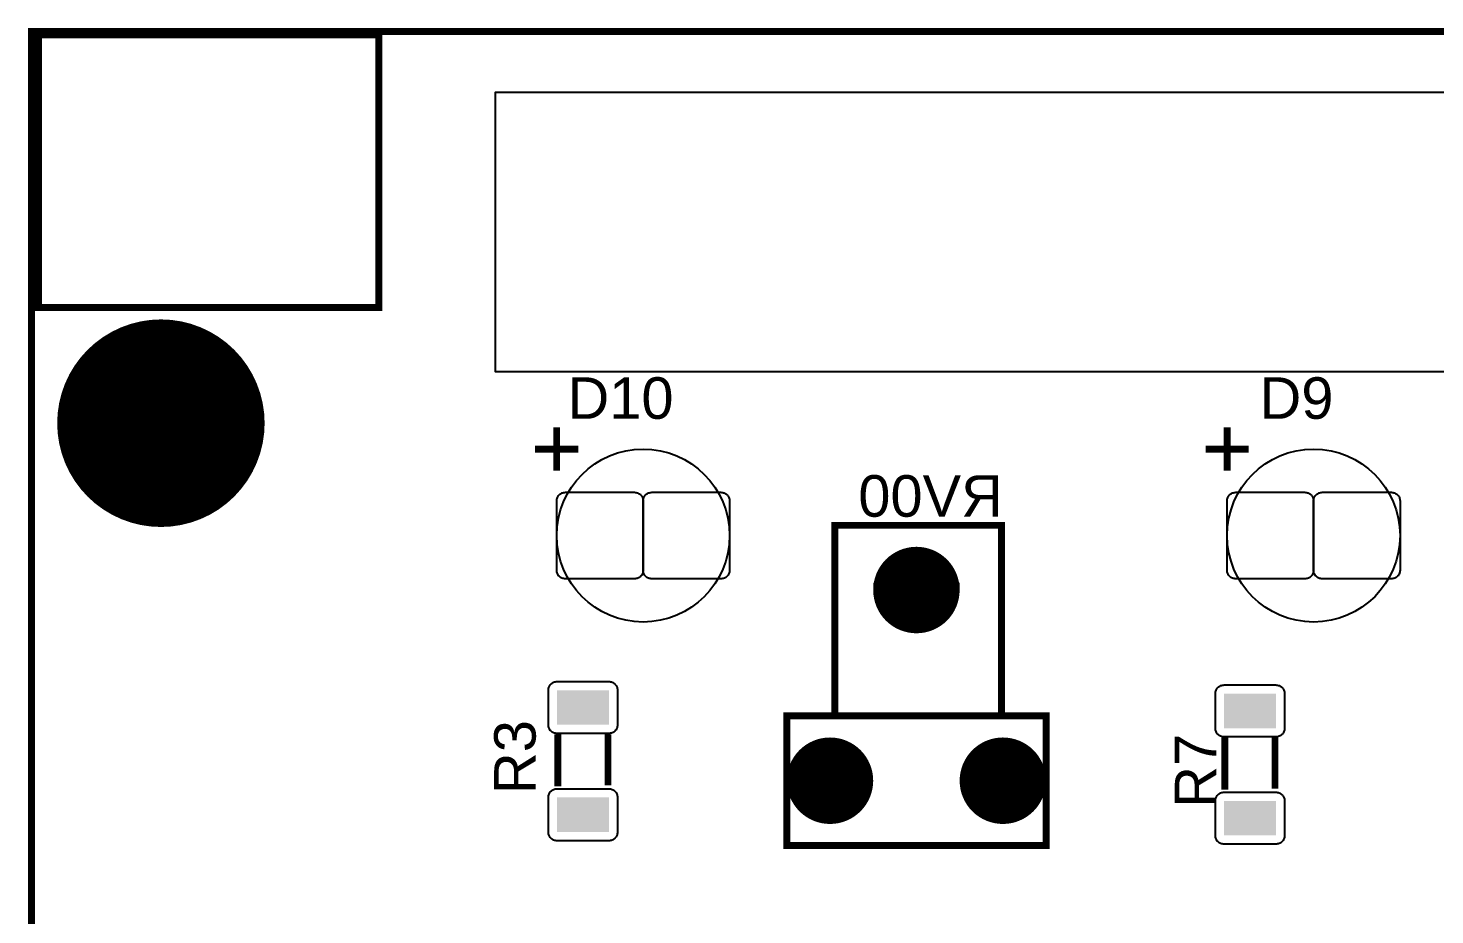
# Model space of a CAD drawing. Header units: inches. Extents: x -1.93 to 1.94, y -2.6 to 2.6.
# Drawn here: x -1.934 to -0.307, y 1.577 to 2.602 of the extents above; entities that cross this region are included whole.
import ezdxf

# ---------------------------------------------------------------- set-up
doc = ezdxf.new("R2010")
doc.units = ezdxf.units.IN
doc.layers.get('0').update_dxf_attribs({"linetype": 'CONTINUOUS'})

# ---------------------------------------------------------------- blocks, each defined once
blk = doc.blocks.new('RPAD')
blk.add_trace([(-0.5, -0.5), (-0.5, 0.5), (0.5, -0.5), (0.5, 0.5)])
blk = doc.blocks.new('EPAD')
at = {"const_width": 0.5}
blk.add_lwpolyline([(-0.25, 0, 1), (0.25, 0, 1)], format="xyb", close=True, dxfattribs=at)

msp = doc.modelspace()

# ---------------------------------------------------------------- linework, layer by layer
at = {"const_width": 0.008}
for points in [[(-1.930433, -2.598425), (1.935709, -2.598425), (1.935709, 2.598425), (-1.930433, 2.598425), (-1.930433, -2.598425)], [(-1.930433, -2.598425), (1.935709, -2.598425), (1.935709, 2.598425), (-1.930433, 2.598425), (-1.930433, -2.598425)], [(-1.930433, -2.598425), (1.935709, -2.598425), (1.935709, 2.598425), (-1.930433, 2.598425), (-1.930433, -2.598425)], [(-1.922559, 2.279528), (-1.528858, 2.279528), (-1.528858, 2.594488), (-1.922559, 2.594488), (-1.922559, 2.279528)], [(-1.922559, 2.279528), (-1.528858, 2.279528), (-1.528858, 2.594488), (-1.922559, 2.594488), (-1.922559, 2.279528)], [(-1.922559, 2.279528), (-1.528858, 2.279528), (-1.528858, 2.594488), (-1.922559, 2.594488), (-1.922559, 2.279528)], [(-1.322953, 2.140748), (-1.322953, 2.090748)], [(-1.322953, 2.140748), (-1.322953, 2.090748)], [(-1.322953, 2.140748), (-1.322953, 2.090748)], [(-0.547362, 2.140748), (-0.547362, 2.090748)], [(-0.547362, 2.140748), (-0.547362, 2.090748)], [(-0.547362, 2.140748), (-0.547362, 2.090748)], [(-1.347953, 2.115748), (-1.297953, 2.115748)], [(-1.347953, 2.115748), (-1.297953, 2.115748)], [(-1.347953, 2.115748), (-1.297953, 2.115748)], [(-0.572362, 2.115748), (-0.522362, 2.115748)], [(-0.572362, 2.115748), (-0.522362, 2.115748)], [(-0.572362, 2.115748), (-0.522362, 2.115748)], [(-1.001299, 1.807087), (-0.808386, 1.807087), (-0.808386, 2.027559), (-1.001299, 2.027559), (-1.001299, 1.807087)], [(-1.001299, 1.807087), (-0.808386, 1.807087), (-0.808386, 2.027559), (-1.001299, 2.027559), (-1.001299, 1.807087)], [(-1.001299, 1.807087), (-0.808386, 1.807087), (-0.808386, 2.027559), (-1.001299, 2.027559), (-1.001299, 1.807087)], [(-0.856811, 1.957283), (-0.956811, 1.957283)], [(-0.856811, 1.957283), (-0.956811, 1.957283)], [(-0.856811, 1.957283), (-0.956811, 1.957283)], [(-1.056811, 1.657283), (-0.756811, 1.657283), (-0.756811, 1.807283), (-1.056811, 1.807283), (-1.056811, 1.657283)], [(-1.056811, 1.657283), (-0.756811, 1.657283), (-0.756811, 1.807283), (-1.056811, 1.807283), (-1.056811, 1.657283)], [(-1.056811, 1.657283), (-0.756811, 1.657283), (-0.756811, 1.807283), (-1.056811, 1.807283), (-1.056811, 1.657283)], [(-1.321638, 1.725913), (-1.321638, 1.785913)], [(-1.321638, 1.725913), (-1.321638, 1.785913)], [(-1.321638, 1.725913), (-1.321638, 1.785913)], [(-1.263638, 1.726913), (-1.263638, 1.785913)], [(-1.263638, 1.726913), (-1.263638, 1.785913)], [(-1.263638, 1.726913), (-1.263638, 1.785913)], [(-0.549984, 1.721976), (-0.549984, 1.781976)], [(-0.549984, 1.721976), (-0.549984, 1.781976)], [(-0.549984, 1.721976), (-0.549984, 1.781976)], [(-0.491984, 1.722976), (-0.491984, 1.781976)], [(-0.491984, 1.722976), (-0.491984, 1.781976)], [(-0.491984, 1.722976), (-0.491984, 1.781976)]]:
    msp.add_lwpolyline(points, dxfattribs=at)
msp.add_lwpolyline([(0.193016, 2.204867), (-1.393697, 2.204867), (-1.393697, 2.528587), (0.193016, 2.528587), (0.193016, 2.204867)])
for points in [[(-1.312953, 2.065748), (-1.232953, 2.065748), (-1.231913, 2.065698), (-1.230908, 2.065549), (-1.229941, 2.065307), (-1.229017, 2.064976), (-1.228141, 2.064562), (-1.227317, 2.064067), (-1.226549, 2.063498), (-1.225843, 2.062857), (-1.225203, 2.062151), (-1.224634, 2.061384), (-1.224139, 2.06056), (-1.223724, 2.059683), (-1.223394, 2.058759), (-1.223152, 2.057793), (-1.223003, 2.056787), (-1.222953, 2.055748), (-1.222953, 1.975748), (-1.223003, 1.974709), (-1.223152, 1.973704), (-1.223394, 1.972737), (-1.223724, 1.971813), (-1.224139, 1.970936), (-1.224634, 1.970112), (-1.225203, 1.969345), (-1.225843, 1.968639), (-1.226549, 1.967998), (-1.227317, 1.967429), (-1.228141, 1.966934), (-1.229017, 1.96652), (-1.229941, 1.966189), (-1.230908, 1.965947), (-1.231913, 1.965798), (-1.232953, 1.965748), (-1.312953, 1.965748), (-1.313992, 1.965798), (-1.314997, 1.965947), (-1.315964, 1.966189), (-1.316888, 1.96652), (-1.317765, 1.966934), (-1.318589, 1.967429), (-1.319356, 1.967998), (-1.320062, 1.968639), (-1.320702, 1.969345), (-1.321272, 1.970112), (-1.321766, 1.970936), (-1.322181, 1.971813), (-1.322512, 1.972737), (-1.322754, 1.973704), (-1.322902, 1.974709), (-1.322953, 1.975748), (-1.322953, 2.055748), (-1.322902, 2.056787), (-1.322754, 2.057793), (-1.322512, 2.058759), (-1.322181, 2.059683), (-1.321766, 2.06056), (-1.321272, 2.061384), (-1.320702, 2.062151), (-1.320062, 2.062857), (-1.319356, 2.063498), (-1.318589, 2.064067), (-1.317765, 2.064562), (-1.316888, 2.064976), (-1.315964, 2.065307), (-1.314997, 2.065549), (-1.313992, 2.065698), (-1.312953, 2.065748)], [(-1.212953, 2.065748), (-1.132953, 2.065748), (-1.131913, 2.065698), (-1.130908, 2.065549), (-1.129941, 2.065307), (-1.129017, 2.064976), (-1.128141, 2.064562), (-1.127317, 2.064067), (-1.126549, 2.063498), (-1.125843, 2.062857), (-1.125203, 2.062151), (-1.124634, 2.061384), (-1.124139, 2.06056), (-1.123724, 2.059683), (-1.123394, 2.058759), (-1.123152, 2.057793), (-1.123003, 2.056787), (-1.122953, 2.055748), (-1.122953, 1.975748), (-1.123003, 1.974709), (-1.123152, 1.973704), (-1.123394, 1.972737), (-1.123724, 1.971813), (-1.124139, 1.970936), (-1.124634, 1.970112), (-1.125203, 1.969345), (-1.125843, 1.968639), (-1.126549, 1.967998), (-1.127317, 1.967429), (-1.128141, 1.966934), (-1.129017, 1.96652), (-1.129941, 1.966189), (-1.130908, 1.965947), (-1.131913, 1.965798), (-1.132953, 1.965748), (-1.212953, 1.965748), (-1.213992, 1.965798), (-1.214997, 1.965947), (-1.215964, 1.966189), (-1.216888, 1.96652), (-1.217765, 1.966934), (-1.218589, 1.967429), (-1.219356, 1.967998), (-1.220062, 1.968639), (-1.220702, 1.969345), (-1.221272, 1.970112), (-1.221766, 1.970936), (-1.222181, 1.971813), (-1.222512, 1.972737), (-1.222754, 1.973704), (-1.222902, 1.974709), (-1.222953, 1.975748), (-1.222953, 2.055748), (-1.222902, 2.056787), (-1.222754, 2.057793), (-1.222512, 2.058759), (-1.222181, 2.059683), (-1.221766, 2.06056), (-1.221272, 2.061384), (-1.220702, 2.062151), (-1.220062, 2.062857), (-1.219356, 2.063498), (-1.218589, 2.064067), (-1.217765, 2.064562), (-1.216888, 2.064976), (-1.215964, 2.065307), (-1.214997, 2.065549), (-1.213992, 2.065698), (-1.212953, 2.065748)], [(-0.537362, 2.065748), (-0.457362, 2.065748), (-0.456323, 2.065698), (-0.455318, 2.065549), (-0.454351, 2.065307), (-0.453427, 2.064976), (-0.45255, 2.064562), (-0.451726, 2.064067), (-0.450959, 2.063498), (-0.450253, 2.062857), (-0.449613, 2.062151), (-0.449043, 2.061384), (-0.448549, 2.06056), (-0.448134, 2.059683), (-0.447803, 2.058759), (-0.447561, 2.057793), (-0.447413, 2.056787), (-0.447362, 2.055748), (-0.447362, 1.975748), (-0.447413, 1.974709), (-0.447561, 1.973704), (-0.447803, 1.972737), (-0.448134, 1.971813), (-0.448549, 1.970936), (-0.449043, 1.970112), (-0.449613, 1.969345), (-0.450253, 1.968639), (-0.450959, 1.967998), (-0.451726, 1.967429), (-0.45255, 1.966934), (-0.453427, 1.96652), (-0.454351, 1.966189), (-0.455318, 1.965947), (-0.456323, 1.965798), (-0.457362, 1.965748), (-0.537362, 1.965748), (-0.538402, 1.965798), (-0.539407, 1.965947), (-0.540374, 1.966189), (-0.541298, 1.96652), (-0.542174, 1.966934), (-0.542998, 1.967429), (-0.543766, 1.967998), (-0.544472, 1.968639), (-0.545112, 1.969345), (-0.545681, 1.970112), (-0.546176, 1.970936), (-0.546591, 1.971813), (-0.546921, 1.972737), (-0.547163, 1.973704), (-0.547312, 1.974709), (-0.547362, 1.975748), (-0.547362, 2.055748), (-0.547312, 2.056787), (-0.547163, 2.057793), (-0.546921, 2.058759), (-0.546591, 2.059683), (-0.546176, 2.06056), (-0.545681, 2.061384), (-0.545112, 2.062151), (-0.544472, 2.062857), (-0.543766, 2.063498), (-0.542998, 2.064067), (-0.542174, 2.064562), (-0.541298, 2.064976), (-0.540374, 2.065307), (-0.539407, 2.065549), (-0.538402, 2.065698), (-0.537362, 2.065748)], [(-0.437362, 2.065748), (-0.357362, 2.065748), (-0.356323, 2.065698), (-0.355318, 2.065549), (-0.354351, 2.065307), (-0.353427, 2.064976), (-0.35255, 2.064562), (-0.351726, 2.064067), (-0.350959, 2.063498), (-0.350253, 2.062857), (-0.349613, 2.062151), (-0.349043, 2.061384), (-0.348549, 2.06056), (-0.348134, 2.059683), (-0.347803, 2.058759), (-0.347561, 2.057793), (-0.347413, 2.056787), (-0.347362, 2.055748), (-0.347362, 1.975748), (-0.347413, 1.974709), (-0.347561, 1.973704), (-0.347803, 1.972737), (-0.348134, 1.971813), (-0.348549, 1.970936), (-0.349043, 1.970112), (-0.349613, 1.969345), (-0.350253, 1.968639), (-0.350959, 1.967998), (-0.351726, 1.967429), (-0.35255, 1.966934), (-0.353427, 1.96652), (-0.354351, 1.966189), (-0.355318, 1.965947), (-0.356323, 1.965798), (-0.357362, 1.965748), (-0.437362, 1.965748), (-0.438402, 1.965798), (-0.439407, 1.965947), (-0.440374, 1.966189), (-0.441298, 1.96652), (-0.442174, 1.966934), (-0.442998, 1.967429), (-0.443766, 1.967998), (-0.444472, 1.968639), (-0.445112, 1.969345), (-0.445681, 1.970112), (-0.446176, 1.970936), (-0.446591, 1.971813), (-0.446921, 1.972737), (-0.447163, 1.973704), (-0.447312, 1.974709), (-0.447362, 1.975748), (-0.447362, 2.055748), (-0.447312, 2.056787), (-0.447163, 2.057793), (-0.446921, 2.058759), (-0.446591, 2.059683), (-0.446176, 2.06056), (-0.445681, 2.061384), (-0.445112, 2.062151), (-0.444472, 2.062857), (-0.443766, 2.063498), (-0.442998, 2.064067), (-0.442174, 2.064562), (-0.441298, 2.064976), (-0.440374, 2.065307), (-0.439407, 2.065549), (-0.438402, 2.065698), (-0.437362, 2.065748)], [(-1.332638, 1.796913), (-1.332638, 1.836913), (-1.332587, 1.837953), (-1.332439, 1.838958), (-1.332197, 1.839925), (-1.331866, 1.840849), (-1.331452, 1.841725), (-1.330957, 1.842549), (-1.330387, 1.843317), (-1.329747, 1.844023), (-1.329041, 1.844663), (-1.328274, 1.845232), (-1.32745, 1.845727), (-1.326573, 1.846142), (-1.325649, 1.846472), (-1.324682, 1.846715), (-1.323677, 1.846863), (-1.322638, 1.846913), (-1.262638, 1.846913), (-1.261598, 1.846863), (-1.260593, 1.846715), (-1.259626, 1.846472), (-1.258702, 1.846142), (-1.257826, 1.845727), (-1.257002, 1.845232), (-1.256235, 1.844663), (-1.255528, 1.844023), (-1.254888, 1.843317), (-1.254319, 1.842549), (-1.253824, 1.841725), (-1.253409, 1.840849), (-1.253079, 1.839925), (-1.252837, 1.838958), (-1.252688, 1.837953), (-1.252638, 1.836913), (-1.252638, 1.796913), (-1.252688, 1.795874), (-1.252837, 1.794869), (-1.253079, 1.793902), (-1.253409, 1.792978), (-1.253824, 1.792102), (-1.254319, 1.791278), (-1.254888, 1.79051), (-1.255528, 1.789804), (-1.256235, 1.789164), (-1.257002, 1.788594), (-1.257826, 1.7881), (-1.258702, 1.787685), (-1.259626, 1.787354), (-1.260593, 1.787112), (-1.261598, 1.786964), (-1.262638, 1.786913), (-1.322638, 1.786913), (-1.323677, 1.786964), (-1.324682, 1.787112), (-1.325649, 1.787354), (-1.326573, 1.787685), (-1.32745, 1.7881), (-1.328274, 1.788594), (-1.329041, 1.789164), (-1.329747, 1.789804), (-1.330387, 1.79051), (-1.330957, 1.791278), (-1.331452, 1.792102), (-1.331866, 1.792978), (-1.332197, 1.793902), (-1.332439, 1.794869), (-1.332587, 1.795874), (-1.332638, 1.796913)], [(-0.560984, 1.792976), (-0.560984, 1.832976), (-0.560934, 1.834016), (-0.560785, 1.835021), (-0.560543, 1.835988), (-0.560213, 1.836912), (-0.559798, 1.837788), (-0.559303, 1.838612), (-0.558734, 1.83938), (-0.558094, 1.840086), (-0.557387, 1.840726), (-0.55662, 1.841295), (-0.555796, 1.84179), (-0.55492, 1.842205), (-0.553996, 1.842535), (-0.553029, 1.842778), (-0.552024, 1.842926), (-0.550984, 1.842976), (-0.490984, 1.842976), (-0.489945, 1.842926), (-0.48894, 1.842778), (-0.487973, 1.842535), (-0.487049, 1.842205), (-0.486172, 1.84179), (-0.485348, 1.841295), (-0.484581, 1.840726), (-0.483875, 1.840086), (-0.483235, 1.83938), (-0.482665, 1.838612), (-0.48217, 1.837788), (-0.481756, 1.836912), (-0.481425, 1.835988), (-0.481183, 1.835021), (-0.481035, 1.834016), (-0.480984, 1.832976), (-0.480984, 1.792976), (-0.481035, 1.791937), (-0.481183, 1.790932), (-0.481425, 1.789965), (-0.481756, 1.789041), (-0.48217, 1.788165), (-0.482665, 1.787341), (-0.483235, 1.786573), (-0.483875, 1.785867), (-0.484581, 1.785227), (-0.485348, 1.784657), (-0.486172, 1.784163), (-0.487049, 1.783748), (-0.487973, 1.783417), (-0.48894, 1.783175), (-0.489945, 1.783027), (-0.490984, 1.782976), (-0.550984, 1.782976), (-0.552024, 1.783027), (-0.553029, 1.783175), (-0.553996, 1.783417), (-0.55492, 1.783748), (-0.555796, 1.784163), (-0.55662, 1.784657), (-0.557387, 1.785227), (-0.558094, 1.785867), (-0.558734, 1.786573), (-0.559303, 1.787341), (-0.559798, 1.788165), (-0.560213, 1.789041), (-0.560543, 1.789965), (-0.560785, 1.790932), (-0.560934, 1.791937), (-0.560984, 1.792976)], [(-1.332638, 1.672913), (-1.332638, 1.712913), (-1.332587, 1.713953), (-1.332439, 1.714958), (-1.332197, 1.715925), (-1.331866, 1.716849), (-1.331452, 1.717725), (-1.330957, 1.718549), (-1.330387, 1.719317), (-1.329747, 1.720023), (-1.329041, 1.720663), (-1.328274, 1.721232), (-1.32745, 1.721727), (-1.326573, 1.722142), (-1.325649, 1.722472), (-1.324682, 1.722715), (-1.323677, 1.722863), (-1.322638, 1.722913), (-1.262638, 1.722913), (-1.261598, 1.722863), (-1.260593, 1.722715), (-1.259626, 1.722472), (-1.258702, 1.722142), (-1.257826, 1.721727), (-1.257002, 1.721232), (-1.256235, 1.720663), (-1.255528, 1.720023), (-1.254888, 1.719317), (-1.254319, 1.718549), (-1.253824, 1.717725), (-1.253409, 1.716849), (-1.253079, 1.715925), (-1.252837, 1.714958), (-1.252688, 1.713953), (-1.252638, 1.712913), (-1.252638, 1.672913), (-1.252688, 1.671874), (-1.252837, 1.670869), (-1.253079, 1.669902), (-1.253409, 1.668978), (-1.253824, 1.668102), (-1.254319, 1.667278), (-1.254888, 1.66651), (-1.255528, 1.665804), (-1.256235, 1.665164), (-1.257002, 1.664594), (-1.257826, 1.6641), (-1.258702, 1.663685), (-1.259626, 1.663354), (-1.260593, 1.663112), (-1.261598, 1.662964), (-1.262638, 1.662913), (-1.322638, 1.662913), (-1.323677, 1.662964), (-1.324682, 1.663112), (-1.325649, 1.663354), (-1.326573, 1.663685), (-1.32745, 1.6641), (-1.328274, 1.664594), (-1.329041, 1.665164), (-1.329747, 1.665804), (-1.330387, 1.66651), (-1.330957, 1.667278), (-1.331452, 1.668102), (-1.331866, 1.668978), (-1.332197, 1.669902), (-1.332439, 1.670869), (-1.332587, 1.671874), (-1.332638, 1.672913)], [(-0.560984, 1.668976), (-0.560984, 1.708976), (-0.560934, 1.710016), (-0.560785, 1.711021), (-0.560543, 1.711988), (-0.560213, 1.712912), (-0.559798, 1.713788), (-0.559303, 1.714612), (-0.558734, 1.71538), (-0.558094, 1.716086), (-0.557387, 1.716726), (-0.55662, 1.717295), (-0.555796, 1.71779), (-0.55492, 1.718205), (-0.553996, 1.718535), (-0.553029, 1.718778), (-0.552024, 1.718926), (-0.550984, 1.718976), (-0.490984, 1.718976), (-0.489945, 1.718926), (-0.48894, 1.718778), (-0.487973, 1.718535), (-0.487049, 1.718205), (-0.486172, 1.71779), (-0.485348, 1.717295), (-0.484581, 1.716726), (-0.483875, 1.716086), (-0.483235, 1.71538), (-0.482665, 1.714612), (-0.48217, 1.713788), (-0.481756, 1.712912), (-0.481425, 1.711988), (-0.481183, 1.711021), (-0.481035, 1.710016), (-0.480984, 1.708976), (-0.480984, 1.668976), (-0.481035, 1.667937), (-0.481183, 1.666932), (-0.481425, 1.665965), (-0.481756, 1.665041), (-0.48217, 1.664165), (-0.482665, 1.663341), (-0.483235, 1.662573), (-0.483875, 1.661867), (-0.484581, 1.661227), (-0.485348, 1.660657), (-0.486172, 1.660163), (-0.487049, 1.659748), (-0.487973, 1.659417), (-0.48894, 1.659175), (-0.489945, 1.659027), (-0.490984, 1.658976), (-0.550984, 1.658976), (-0.552024, 1.659027), (-0.553029, 1.659175), (-0.553996, 1.659417), (-0.55492, 1.659748), (-0.555796, 1.660163), (-0.55662, 1.660657), (-0.557387, 1.661227), (-0.558094, 1.661867), (-0.558734, 1.662573), (-0.559303, 1.663341), (-0.559798, 1.664165), (-0.560213, 1.665041), (-0.560543, 1.665965), (-0.560785, 1.666932), (-0.560934, 1.667937), (-0.560984, 1.668976)]]:
    msp.add_lwpolyline(points, close=True)
for centre, radius in [((-1.222953, 2.015748), 0.1), ((-1.222953, 2.015748), 0.1), ((-1.222953, 2.015748), 0.1), ((-0.447362, 2.015748), 0.1), ((-0.447362, 2.015748), 0.1), ((-0.447362, 2.015748), 0.1), ((-1.222953, 2.015748), 0), ((-1.222953, 2.015748), 0), ((-1.222953, 2.015748), 0), ((-0.447362, 2.015748), 0), ((-0.447362, 2.015748), 0), ((-0.447362, 2.015748), 0)]:
    msp.add_circle(centre, radius)

# ---------------------------------------------------------------- block references
for p, xscale, yscale in [((-1.780827, 2.145669), 0.24, 0.24), ((-0.906811, 1.952756), 0.1, 0.1), ((-1.006811, 1.732283), 0.1, 0.1), ((-0.806811, 1.732283), 0.1, 0.1)]:
    msp.add_blockref('EPAD', p, dxfattribs=dict(xscale=xscale, yscale=yscale))
at = {"xscale": 0.04, "yscale": 0.06, "rotation": 90}
for p in [(-1.292638, 1.816913), (-0.520984, 1.812976), (-1.292638, 1.692913), (-0.520984, 1.688976)]:
    msp.add_blockref('RPAD', p, dxfattribs=at)

# ---------------------------------------------------------------- texts
at = {"width": 1.041667}
for s, p in [('D10', (-1.310453, 2.150748)), ('D10', (-1.310453, 2.150748)), ('D10', (-1.310453, 2.150748)), ('D9', (-0.509862, 2.150748)), ('D9', (-0.509862, 2.150748)), ('D9', (-0.509862, 2.150748))]:
    msp.add_text(s, height=0.048, dxfattribs=at).set_placement(p)
at = {"text_generation_flag": 2, "width": 1.041667}
msp.add_text('RV00', height=0.048, dxfattribs=at).set_placement((-0.806811, 2.037559))
msp.add_text('RV00', height=0.048, dxfattribs=at).set_placement((-0.806811, 2.037559))
msp.add_text('RV00', height=0.048, dxfattribs=at).set_placement((-0.806811, 2.037559))
at = {"width": 1.041667}
for s, p in [('R3', (-1.347323, 1.716929)), ('R3', (-1.347323, 1.716929)), ('R3', (-1.347323, 1.716929)), ('R7', (-0.559984, 1.700976)), ('R7', (-0.559984, 1.700976)), ('R7', (-0.559984, 1.700976))]:
    msp.add_text(s, height=0.048, rotation=90, dxfattribs=at).set_placement(p)

doc.saveas('drawing.dxf')
